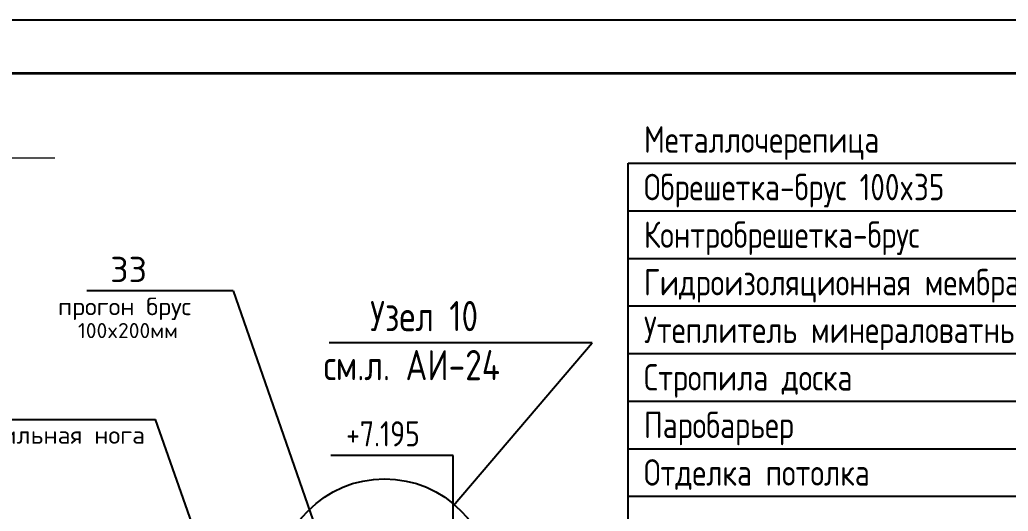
# Model space of a CAD drawing. Extents: x -12289450 to -10763036, y -7834513 to -6150123.
# Drawn here: x -10898272 to -10894340, y -7674214 to -7672261 of the extents above; entities that cross this region are included whole.
import ezdxf

# ---------------------------------------------------------------- set-up
doc = ezdxf.new("R2010")
doc.units = 0
doc.header["$LTSCALE"] = 25
for name, color, linetype in [('004-ВСПЛИНИИ', 15, 'Continuous'), ('Annotation - Text', 7, 'Continuous'), ('ArchiCAD', 7, 'Continuous'), ('EEE', 7, 'Continuous'), ('Новое', 51, 'Continuous'), ('Примечания', 7, 'Continuous')]:
    doc.layers.add(name, color=color, linetype=linetype)
doc.layers.add('Стена', color=7, linetype='Continuous', lineweight=5)
doc.layers.add('тонкий', color=114, linetype='Continuous', lineweight=20)
doc.styles.add('GOST 2.304', font='cs_gost2304.shx')
doc.styles.add('ROMANT', font='romant.shx', dxfattribs={"height": 2})
doc.styles.get("Standard").update_dxf_attribs({"font": 'arial.ttf'})

msp = doc.modelspace()

# ---------------------------------------------------------------- linework, layer by layer
at = {"lineweight": 25, "ltscale": 20}
for p, q in [((-10897422.5, -7673338.4), (-10898004.9, -7673338.4)), ((-10897422.5, -7673338.4), (-10896870.9, -7674925.9)), ((-10898766.6, -7673849.2), (-10897732.6, -7673849.2)), ((-10897338.7, -7674967.5), (-10897732.6, -7673849.2))]:
    msp.add_line(p, q, dxfattribs=at)
at = {"layer": '004-ВСПЛИНИИ', "color": 1}
for p, q in [((-10895995.7, -7673545.5), (-10897041.4, -7673545.5)), ((-10896548, -7674193), (-10895995.7, -7673545.5))]:
    msp.add_line(p, q, dxfattribs=at)
msp.add_circle((-10896820.9, -7674513), 427.7, dxfattribs=at)
at = {"layer": 'ArchiCAD', "color": 7, "linetype": 'Continuous', "lineweight": 35}
msp.add_lwpolyline([(-10900891.4, -7672473.4), (-10884132.2, -7672473.4), (-10884132.2, -7684650.4), (-10900891.4, -7684650.4)], close=True, dxfattribs=at)
msp.add_lwpolyline([(-10900891.4, -7672473.4), (-10884132.2, -7672473.4), (-10884132.2, -7684650.4), (-10900891.4, -7684650.4)], close=True, dxfattribs=at)
at = {"layer": 'EEE', "lineweight": 15}
msp.add_line((-10900715.3, -7672810.2), (-10898131.9, -7672810.2), dxfattribs=at)
at = {"layer": 'Новое', "color": 7, "linetype": 'Continuous'}
msp.add_lwpolyline([(-10901740, -7672261.3), (-10883920.1, -7672261.3), (-10883920.1, -7684862.5), (-10901740, -7684862.5)], close=True, dxfattribs=at)
msp.add_lwpolyline([(-10901740, -7672261.3), (-10883920.1, -7672261.3), (-10883920.1, -7684862.5), (-10901740, -7684862.5)], close=True, dxfattribs=at)
at = {"layer": 'Примечания', "linetype": 'Continuous', "lineweight": 25, "ltscale": 40}
for p, q in [((-10896548, -7673992.4), (-10897034, -7673992.4)), ((-10896548, -7674781.8), (-10896548, -7673992.4))]:
    msp.add_line(p, q, dxfattribs=at)
at = {"layer": 'тонкий', "lineweight": 25, "ltscale": 2}
for p, q in [((-10895852.3, -7675385.4), (-10895852.3, -7672831.5)), ((-10895852.3, -7672831.5), (-10892783.7, -7672831.5)), ((-10895852.3, -7673020.5), (-10892783.7, -7673020.5)), ((-10895852.3, -7673209.5), (-10892783.7, -7673209.5)), ((-10895852.3, -7673398.5), (-10892783.7, -7673398.5)), ((-10895852.3, -7673587.5), (-10892783.7, -7673587.5)), ((-10895852.3, -7673776.5), (-10892783.7, -7673776.5)), ((-10895852.3, -7673776.5), (-10892783.7, -7673776.5)), ((-10895852.3, -7673965.5), (-10892783.7, -7673965.5)), ((-10895852.3, -7673965.5), (-10892783.7, -7673965.5)), ((-10895852.3, -7674154.5), (-10892783.7, -7674154.5))]:
    msp.add_line(p, q, dxfattribs=at)

# ---------------------------------------------------------------- texts
at = {"layer": 'Annotation - Text', "color": 0, "lineweight": 25, "style": 'GOST 2.304'}
for s, p in [('Узел 10', (-10896878.2, -7673498.6)), ('см.л. АИ-24', (-10897063.2, -7673693.4))]:
    msp.add_text(s, height=120, dxfattribs=at).set_placement(p)
at = {"layer": 'Примечания', "linetype": 'Continuous', "lineweight": 25, "ltscale": 40, "style": 'GOST 2.304'}
msp.add_text('+7.195', height=100, dxfattribs=at).set_placement((-10896974, -7673956.4))
at = {"layer": 'Примечания', "color": 7}
for s, insert, char_height, attachment_point in [('\\A1;{\\Fsimplex|c204;прогон\\Fsimplex|c0; \\Fsimplex|c204;брус}', (-10898120.1, -7673409.8), 70, 4), ('\\A1;{\\Fsimplex|c0;100x200\\Fsimplex|c204;мм}', (-10898040.7, -7673496.2), 60, 4), ('\\A1;{\\Fsimplex|c204;Стропильная\\Fsimplex|c0; \\Fsimplex|c204;нога}', (-10897773.6, -7673920.6), 70, 6)]:
    msp.add_mtext(s, dxfattribs=dict(at, insert=insert, char_height=char_height, attachment_point=attachment_point))
at = {"layer": 'Стена', "linetype": 'Continuous', "ltscale": 100, "style": 'ROMANT'}
msp.add_text('33', height=100, dxfattribs=at).set_placement((-10897912.4, -7673303.3))
at = {"layer": 'тонкий', "lineweight": 25, "ltscale": 2, "style": 'GOST 2.304'}
for s, p in [('Металлочерепица ', (-10895789.3, -7672789.5)), ('Обрешетка-брус 100x35                     -35мм', (-10895789.3, -7672978.5)), ('Контробрешетка-брус                       -30мм', (-10895789.3, -7673167.5)), ('Гидроизоляционная мембрана', (-10895789.3, -7673356.5)), ('Утеплитель минераловатный       - 200мм', (-10895789.3, -7673545.5)), ('Стропила доска                               - 200мм', (-10895789.3, -7673734.5)), ('Паробарьер', (-10895789.3, -7673923.5)), ('Отделка потолка', (-10895789.3, -7674112.5))]:
    msp.add_text(s, height=105, dxfattribs=at).set_placement(p)

doc.saveas('drawing.dxf')
